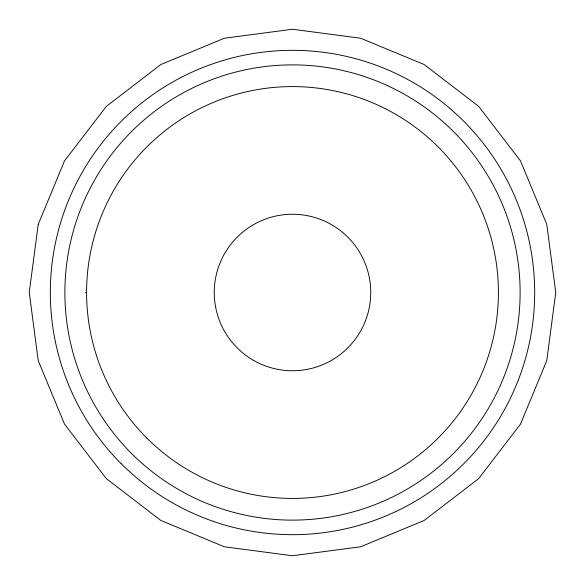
<?xml version="1.0" encoding="UTF-8"?>
<svg xmlns="http://www.w3.org/2000/svg" width="585" height="585" viewBox="0 0 585 585"><rect width="100%" height="100%" fill="white"/><g stroke="black" fill="none" stroke-linecap="round" stroke-linejoin="round"><path stroke-width="0.88" d="M85.49 292.5L86.58 292.5M38.222 224.369L29.25 292.5L38.222 360.631L64.518 424.125L106.353 478.647L160.875 520.482L224.369 546.778L292.5 555.75L360.631 546.778L424.125 520.482L478.647 478.647L520.482 424.125L546.778 360.631L555.75 292.5L546.778 224.369L520.482 160.875L478.647 106.353L424.125 64.518L360.631 38.222L292.5 29.25L224.369 38.222L160.875 64.518L106.353 106.353L64.518 160.875L38.222 224.369M253.378 360.265A78.251 78.251 0 0 0 370.751 292.5A78.251 78.251 0 0 0 253.378 224.735A78.251 78.251 0 0 0 253.378 360.265M121.249 463.751A242.19 242.19 0 0 0 526.434 355.183A242.19 242.19 0 0 0 229.817 58.566A242.19 242.19 0 0 0 121.249 463.751M131.545 453.455A227.623 227.623 0 0 0 512.365 351.409A227.623 227.623 0 0 0 233.59 72.635A227.623 227.623 0 0 0 131.545 453.455M146.893 438.106A205.92 205.92 0 0 0 491.4 345.793A205.92 205.92 0 0 0 239.206 93.6A205.92 205.92 0 0 0 146.893 438.106"/></g></svg>
